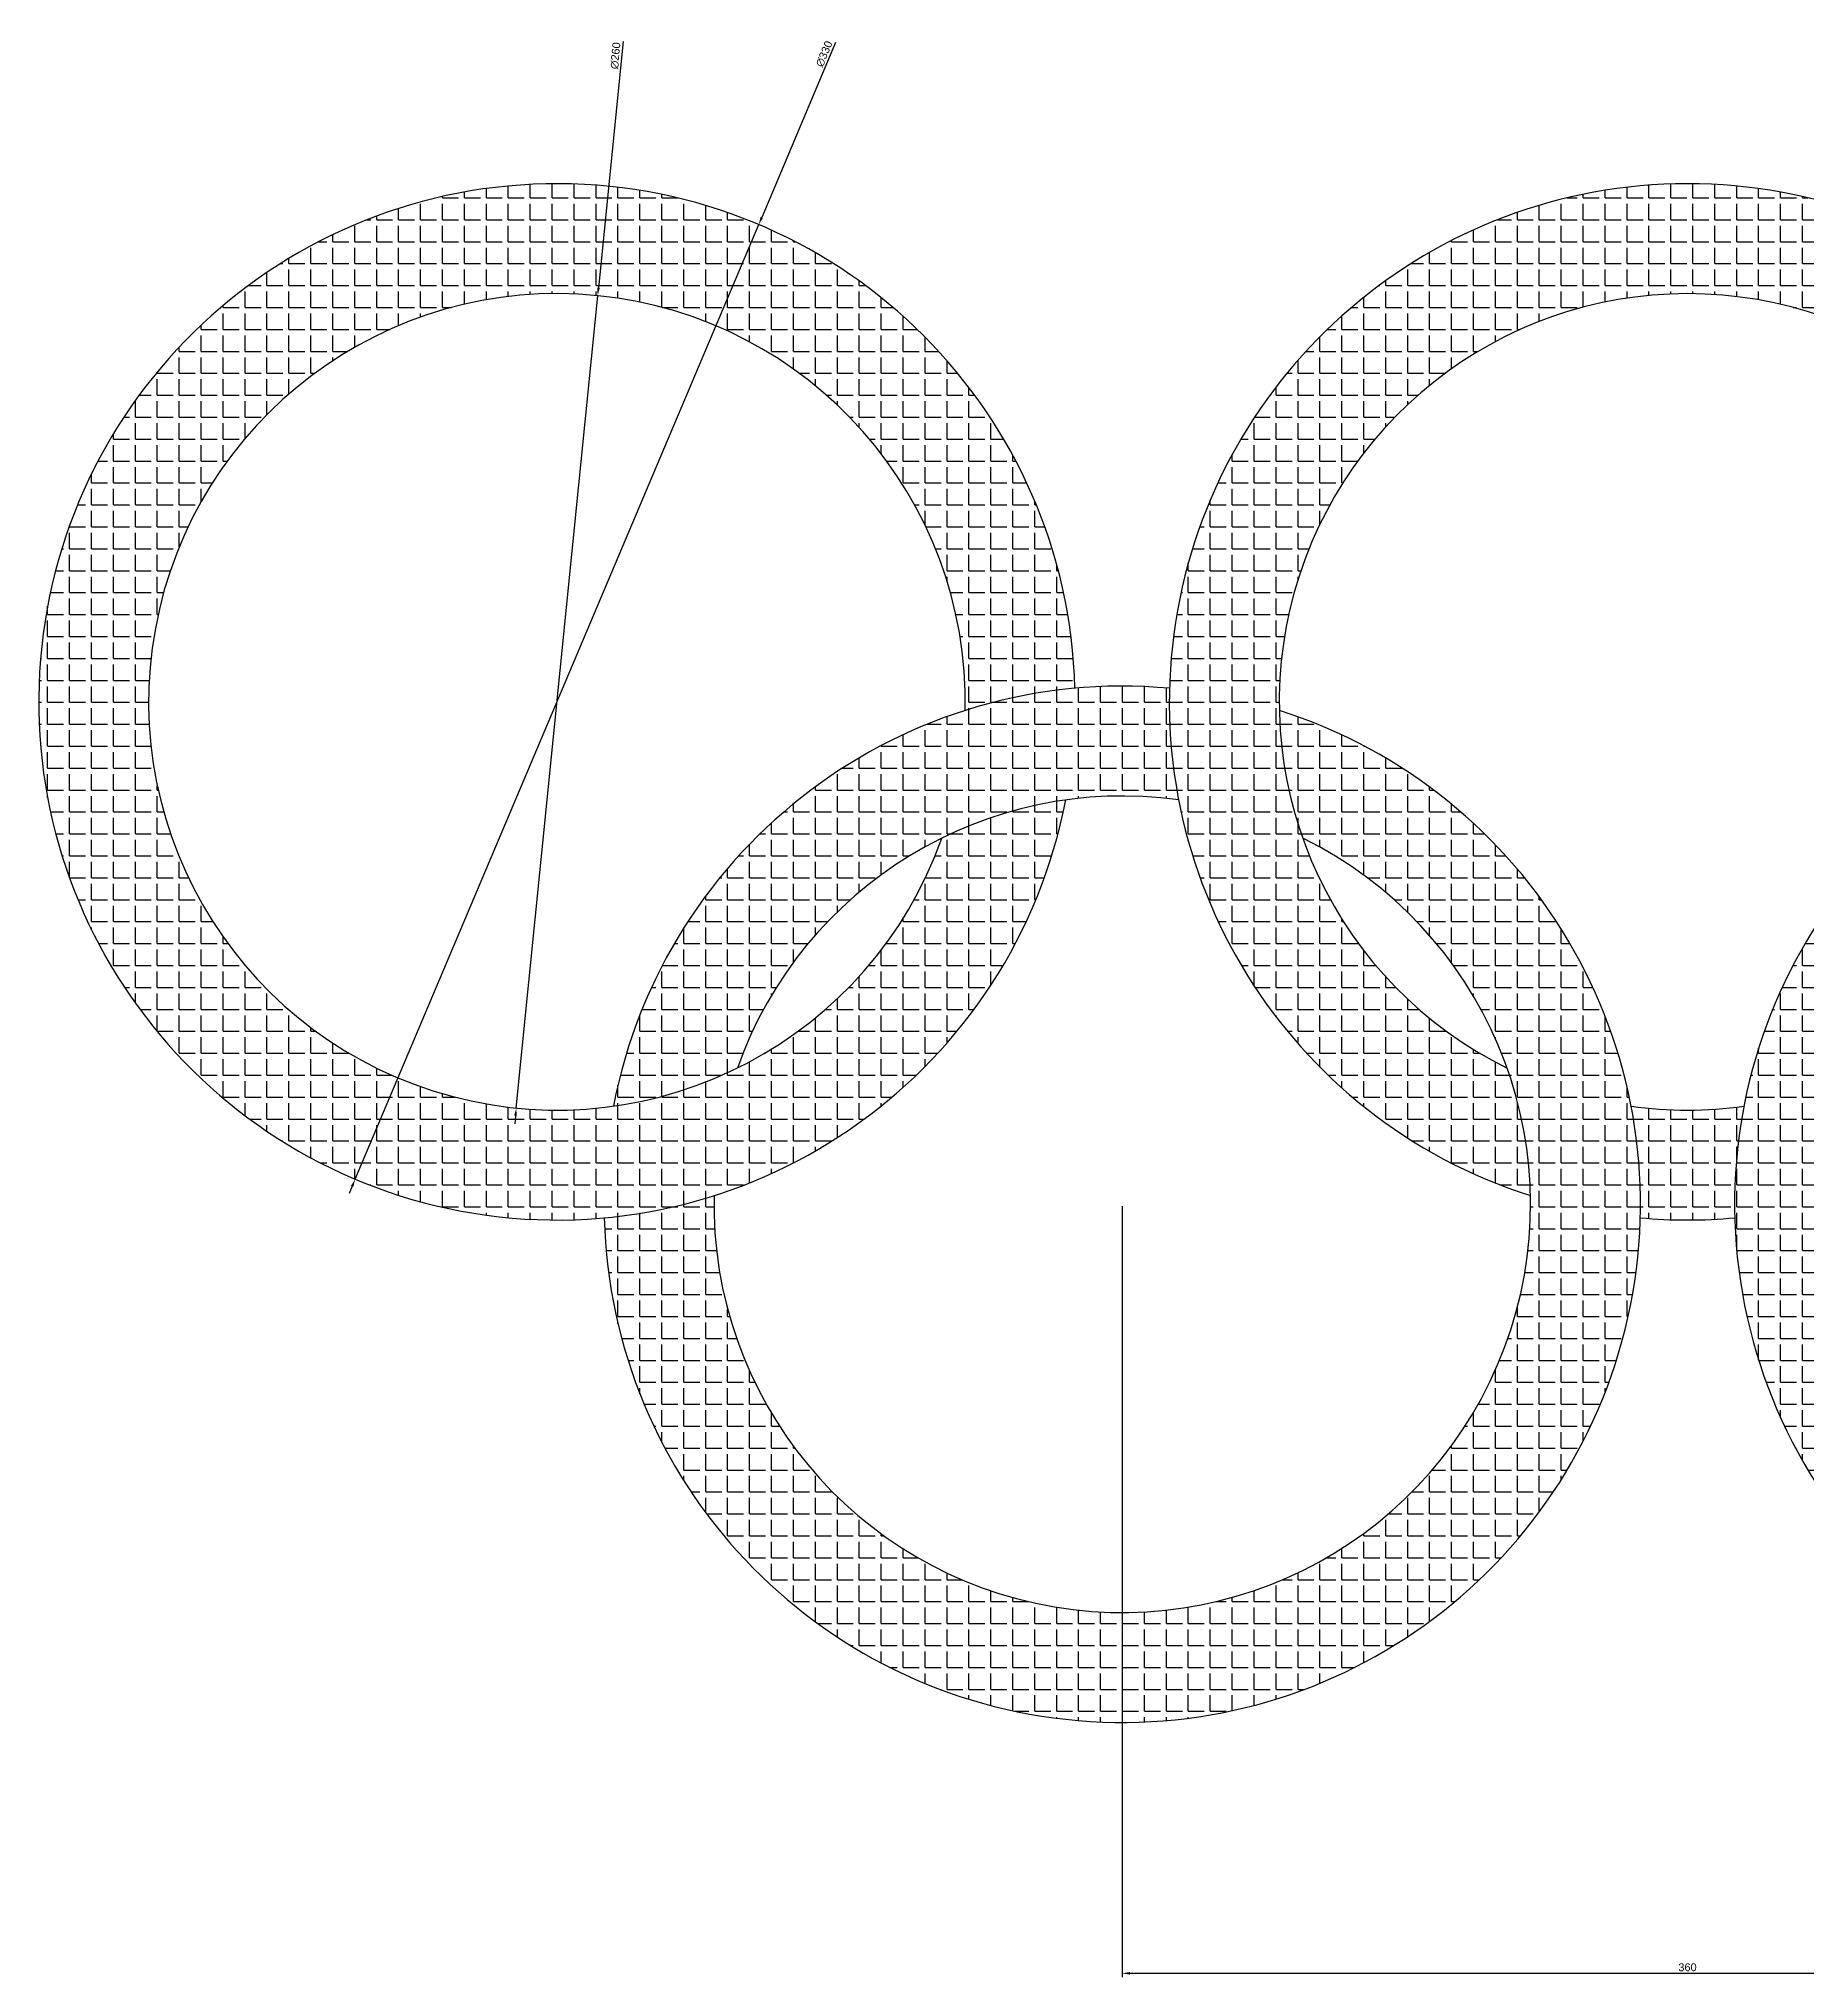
# Model space of a CAD drawing. Header units: millimetres. Extents: x 2582 to 3707, y 837 to 1455.
# Drawn here: x 2582 to 3144, y 837 to 1455 of the extents above; entities that cross this region are included whole.
import ezdxf

# ---------------------------------------------------------------- set-up
doc = ezdxf.new("R2010")
doc.units = ezdxf.units.MM
doc.layers.add('cotas', color=252, linetype='Continuous')
doc.styles.get("Standard").update_dxf_attribs({"font": 'arial.ttf'})
doc.dimstyles.new('ISO-25', dxfattribs={"dimtxt": 2.5, "dimasz": 2.5, "dimexe": 1.25, "dimexo": 0.625, "dimtad": 1, "dimtxsty": 'Standard', "dimcen": 2.5, "dimadec": 0, "dimazin": 0, "dimtfac": 1, "dimtmove": 0, "dimatfit": 3, "dimfxl": 1, "dimarcsym": 0})
pattern_1 = [(0, (0, 0), (0, 6.985), [5.08, -1.905]), (90, (0, 0), (-6.985, 4e-16), [5.08, -1.905])]

# ---------------------------------------------------------------- blocks, each defined once
blk = doc.blocks.new('*D1')
at = {"layer": 'cotas', "color": 0, "lineweight": -2, "transparency": 16777216}
for p, q in [((2835.38, 1453.42), (2811.85, 1397.76)), ((2682.39, 1091.5), (2810.88, 1395.46)), ((2681.41, 1089.2), (2680.44, 1086.9))]:
    blk.add_line(p, q, dxfattribs=at)
at = {"layer": 'cotas', "color": 0, "transparency": 16777216}
for points in [[(2811.47, 1397.92), (2812.24, 1397.6), (2810.88, 1395.46)], [(2681.03, 1089.36), (2681.8, 1089.04), (2682.39, 1091.5)]]:
    blk.add_solid(points, dxfattribs=at)
at = {"layer": 'Defpoints', "color": 0, "transparency": 16777216}
for p in [(2810.88, 1395.46), (2682.39, 1091.5)]:
    blk.add_point(p, dxfattribs=at)
at = {"layer": 'cotas', "color": 0, "transparency": 16777216, "insert": (2831.72, 1449.82), "char_height": 2.5, "attachment_point": 5, "rotation": 67.08459}
blk.add_mtext('∅330', dxfattribs=at)
blk = doc.blocks.new('*D2')
at = {"layer": 'cotas', "color": 0, "lineweight": -2, "transparency": 16777216}
for p, q in [((2767.72, 1453.77), (2759.85, 1375.32)), ((2733.67, 1114.13), (2759.6, 1372.83)), ((2733.42, 1111.64), (2733.17, 1109.15))]:
    blk.add_line(p, q, dxfattribs=at)
at = {"layer": 'cotas', "color": 0, "transparency": 16777216}
for points in [[(2759.44, 1375.36), (2760.27, 1375.28), (2759.6, 1372.83)], [(2733, 1111.68), (2733.83, 1111.6), (2733.67, 1114.13)]]:
    blk.add_solid(points, dxfattribs=at)
at = {"layer": 'Defpoints', "color": 0, "transparency": 16777216}
for p in [(2759.6, 1372.83), (2733.67, 1114.13)]:
    blk.add_point(p, dxfattribs=at)
at = {"layer": 'cotas', "color": 0, "transparency": 16777216, "insert": (2765.28, 1449.25), "char_height": 2.5, "attachment_point": 5, "rotation": 84.27458}
blk.add_mtext('∅260', dxfattribs=at)
blk = doc.blocks.new('*D4')
at = {"layer": 'cotas', "color": 0, "lineweight": -2, "transparency": 16777216}
for p, q in [((2926.63, 1082.86), (2926.63, 837.33)), ((3286.63, 1082.86), (3286.63, 837.33)), ((2929.13, 838.58), (3284.13, 838.58))]:
    blk.add_line(p, q, dxfattribs=at)
at = {"layer": 'cotas', "color": 0, "transparency": 16777216}
for points in [[(2929.13, 839), (2929.13, 838.16), (2926.63, 838.58)], [(3284.13, 839), (3284.13, 838.16), (3286.63, 838.58)]]:
    blk.add_solid(points, dxfattribs=at)
at = {"layer": 'Defpoints', "color": 0, "transparency": 16777216}
for p in [(2926.63, 1083.48), (3286.63, 1083.48), (3286.63, 838.58)]:
    blk.add_point(p, dxfattribs=at)
at = {"layer": 'cotas', "color": 0, "transparency": 16777216, "insert": (3106.63, 840.48), "char_height": 2.5, "attachment_point": 5}
blk.add_mtext('360', dxfattribs=at)

msp = doc.modelspace()

# ---------------------------------------------------------------- hatches: boundary and pattern name
at = {"layer": 'cotas'}
h = msp.add_hatch(dxfattribs=at)
h.set_pattern_fill('ANGLE', color=4)
h.set_pattern_definition(pattern_1)
h.paths.add_polyline_path([(2876.605, 1240.713, -0.0542232), (2911.578, 1247.792, 18.4422942), (2908.648, 1212.23, 0.0799106), (2869.182, 1200.096, -12.5139785)])
h = msp.add_hatch(dxfattribs=at)
h.set_pattern_fill('ANGLE', color=4)
h.set_pattern_definition(pattern_1)
h.paths.add_polyline_path([(2908.648, 1212.23, 0.0799106), (2869.182, 1200.096, -12.5139785), (2876.605, 1240.713, -0.0542232), (2911.578, 1247.792, 18.4422942)])
at = {"layer": 'cotas', "true_color": 0x636466}
h = msp.add_hatch(dxfattribs=at)
h.set_pattern_fill('ANGLE', color=251)
h.set_pattern_definition(pattern_1)
h.paths.add_polyline_path([(3056.605, 1086.248, 0.0799106), (3049.182, 1126.865, -4.2924762), (3164.088, 1126.865, 0.0799106), (3156.664, 1086.248, 6.4408544)])
h.paths.add_polyline_path([(3124.621, 1114.731, -0.0695126), (3088.648, 1114.731, -0.0542232), (3091.578, 1079.169, 0.0457207), (3121.691, 1079.169, -0.0542232)])
at = {"layer": 'cotas'}
h = msp.add_hatch(dxfattribs=at)
h.set_pattern_fill('ANGLE', color=2)
h.set_pattern_definition(pattern_1)
h.paths.add_polyline_path([(2976.664, 1240.713, 0.0799106), (2984.088, 1200.096, -1.8226036), (2796.664, 1086.248, -0.0542232), (2761.691, 1079.169, 1.9385477)])
h.paths.add_polyline_path([(2941.691, 1247.792, 0.3854571), (2764.621, 1114.731, 0.0799106), (2804.088, 1126.865, -0.3563671), (2944.621, 1212.23, -0.0542232)])
h = msp.add_hatch(dxfattribs=at)
h.set_pattern_fill('ANGLE', color=3)
h.set_pattern_definition(pattern_1)
h.paths.add_polyline_path([(3451.578, 1079.169, -0.0542232), (3416.605, 1086.248, -1.8226036), (3229.182, 1200.096, 0.0799106), (3236.605, 1240.713, 1.9385477)])
h.paths.add_polyline_path([(3271.578, 1247.792, -0.0542232), (3268.648, 1212.23, -0.3563671), (3409.182, 1126.865, 0.0799106), (3448.648, 1114.731, 0.3854571)])

# ---------------------------------------------------------------- linework, layer by layer
for centre, radius, start, end in [((2746.635, 1243.48), 165, 1.497366, 349.082484), ((3106.635, 1243.48), 165, 287.650437, 252.349563), ((2746.635, 1243.48), 130, 358.78016, 340.504826), ((3106.635, 1243.48), 130, 296.228096, 243.771904), ((2926.635, 1083.48), 165, 84.764445, 169.082484), ((2926.635, 1083.48), 165, 181.497366, 72.349563), ((3286.635, 1083.48), 165, 107.650437, 358.502634), ((2926.635, 1083.48), 130, 82.047239, 160.504826), ((2926.635, 1083.48), 130, 178.78016, 63.771904), ((3106.635, 1243.48), 130, 262.047239, 277.952761), ((3106.635, 1243.48), 165, 264.764445, 275.235555)]:
    msp.add_arc(centre, radius, start, end)

# ---------------------------------------------------------------- dimensions: what is measured, and where the dimension line sits
for p1, p2, picture, middle in [((2682.388, 1091.502), (2810.881, 1395.459), '*D1', (2833.538, 1449.056)), ((2733.666, 1114.129), (2759.604, 1372.832), '*D2', (2767.246, 1449.056))]:
    dim = msp.add_diameter_dim_2p(p1=p1, p2=p2, dimstyle='ISO-25', dxfattribs=at)
    dim.commit()
    dim.dimension.update_dxf_attribs({"geometry": picture, "text_midpoint": middle, "dimtype": 163})
dim = msp.add_linear_dim(base=(3286.635, 838.579), p1=(2926.635, 1083.48), p2=(3286.635, 1083.48), dimstyle='ISO-25', dxfattribs=at)
dim.commit()
dim.dimension.update_dxf_attribs({"geometry": '*D4', "text_midpoint": (3106.635, 840.482)})

doc.saveas('drawing.dxf')
